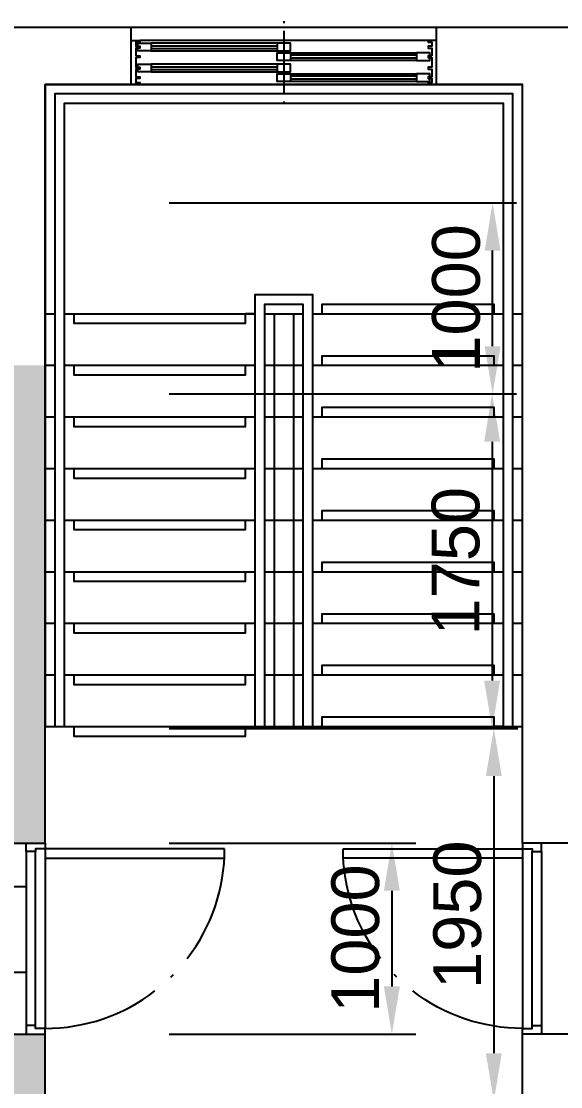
# Model space of a CAD drawing. Header units: millimetres. Extents: x 140860 to 617150, y 61650 to 208518.
# Drawn here: x 421870 to 424695, y 100202 to 105777 of the extents above; entities that cross this region are included whole.
import ezdxf

# ---------------------------------------------------------------- set-up
doc = ezdxf.new("R2010")
doc.units = ezdxf.units.MM
for name, color, linetype in [('DIM', 3, 'Continuous'), ('FIN', 5, 'Continuous'), ('HAT', 9, 'Continuous'), ('WAL', 2, 'Continuous'), ('WIN', 4, 'Continuous')]:
    doc.layers.add(name, color=color, linetype=linetype)
doc.styles.get("Standard").update_dxf_attribs({"font": 'arial.ttf'})
doc.dimstyles.new('치수100', dxfattribs={"dimscale": 100, "dimtxt": 2.5, "dimasz": 2.5, "dimexe": 1.25, "dimexo": 8, "dimtad": 1, "dimtxsty": 'Standard', "dimcen": 2.5, "dimadec": 0, "dimazin": 0, "dimtfac": 1, "dimtmove": 0, "dimatfit": 1, "dimfxl": 1, "dimarcsym": 0})

# ---------------------------------------------------------------- blocks, each defined once
blk = doc.blocks.new('*U4')
at = {"color": 8}
for p, q in [((30, 0), (970, 0)), ((955, -50), (45, -50)), ((45, -100), (955, -100))]:
    blk.add_line(p, q, dxfattribs=at)
for points in [[(30, 940), (30, 0), (80, 0), (80, 940)], [(0, -100), (0, 0), (30, 0), (30, -50), (45, -50), (45, -100)], [(1000, -100), (1000, 0), (970, 0), (970, -50), (955, -50), (955, -100)]]:
    blk.add_lwpolyline(points, close=True)
at = {"color": 1, "linetype": 'Continuous'}
for start, end in [(52.31933070049661, 90), (44.39046755650496, 45.60953244334923), (0, 37.68066929935719)]:
    blk.add_arc((30, 0), 940, start, end, dxfattribs=at)
blk = doc.blocks.new('*D44')
at = {"layer": 'Defpoints', "color": 0, "transparency": 16777216}
for p in [(421844.531506371, 101476.8497476398), (421844.531506371, 100476.8497476398), (423810.3273164262, 100476.8497476398)]:
    blk.add_point(p, dxfattribs=at)
at = {"layer": 'DIM', "color": 0, "lineweight": -2, "transparency": 16777216}
for p, q in [((422644.531506371, 101476.8497476398), (423935.3273164262, 101476.8497476398)), ((423810.3273164262, 101226.8497476398), (423810.3273164262, 100726.8497476398)), ((422644.531506371, 100476.8497476398), (423935.3273164262, 100476.8497476398))]:
    blk.add_line(p, q, dxfattribs=at)
at = {"layer": 'DIM', "color": 0, "transparency": 16777216}
for points in [[(423768.6606497595, 101226.8497476398), (423851.9939830929, 101226.8497476398), (423810.3273164262, 101476.8497476398)], [(423768.6606497595, 100726.8497476398), (423851.9939830929, 100726.8497476398), (423810.3273164262, 100476.8497476398)]]:
    blk.add_solid(points, dxfattribs=at)
at = {"layer": 'DIM', "color": 0, "transparency": 16777216, "insert": (423620.1840694956, 100976.8497476396), "char_height": 250, "attachment_point": 5, "rotation": 90}
blk.add_mtext('1000', dxfattribs=at)
blk = doc.blocks.new('*D45')
at = {"layer": 'Defpoints', "color": 0, "transparency": 16777216}
for p in [(421844.531506371, 103826.8497476398), (421844.531506371, 102076.8497476398), (424335.4090161036, 102076.8497476398)]:
    blk.add_point(p, dxfattribs=at)
at = {"layer": 'DIM', "color": 0, "lineweight": -2, "transparency": 16777216}
for p, q in [((422644.531506371, 103826.8497476398), (424460.4090161036, 103826.8497476398)), ((424335.4090161036, 103576.8497476398), (424335.4090161036, 102326.8497476398)), ((422644.531506371, 102076.8497476398), (424460.4090161036, 102076.8497476398))]:
    blk.add_line(p, q, dxfattribs=at)
at = {"layer": 'DIM', "color": 0, "transparency": 16777216}
for points in [[(424293.7423494369, 103576.8497476398), (424377.0756827703, 103576.8497476398), (424335.4090161036, 103826.8497476398)], [(424293.7423494369, 102326.8497476398), (424377.0756827703, 102326.8497476398), (424335.4090161036, 102076.8497476398)]]:
    blk.add_solid(points, dxfattribs=at)
at = {"layer": 'DIM', "color": 0, "transparency": 16777216, "insert": (424145.265769173, 102951.8497476397), "char_height": 250, "attachment_point": 5, "rotation": 90}
blk.add_mtext('1750', dxfattribs=at)
blk = doc.blocks.new('*D46')
at = {"layer": 'Defpoints', "color": 0, "transparency": 16777216}
for p in [(421844.531506371, 102076.8497476398), (421844.531506371, 100126.8497476398), (424344.2692805899, 100126.8497476398)]:
    blk.add_point(p, dxfattribs=at)
at = {"layer": 'DIM', "color": 0, "lineweight": -2, "transparency": 16777216}
for p, q in [((422644.531506371, 102076.8497476398), (424469.2692805899, 102076.8497476398)), ((424344.2692805899, 101826.8497476398), (424344.2692805899, 100376.8497476398)), ((422644.531506371, 100126.8497476398), (424469.2692805899, 100126.8497476398))]:
    blk.add_line(p, q, dxfattribs=at)
at = {"layer": 'DIM', "color": 0, "transparency": 16777216}
for points in [[(424302.6026139233, 101826.8497476398), (424385.9359472566, 101826.8497476398), (424344.2692805899, 102076.8497476398)], [(424302.6026139233, 100376.8497476398), (424385.9359472566, 100376.8497476398), (424344.2692805899, 100126.8497476398)]]:
    blk.add_solid(points, dxfattribs=at)
at = {"layer": 'DIM', "color": 0, "transparency": 16777216, "insert": (424154.1260336594, 101101.8497476396), "char_height": 250, "attachment_point": 5, "rotation": 90}
blk.add_mtext('1950', dxfattribs=at)
blk = doc.blocks.new('*D49')
at = {"layer": 'Defpoints', "color": 0, "transparency": 16777216}
for p in [(421844.531506371, 104826.8497476398), (424337.9240092261, 104826.8497476398), (421844.531506371, 103826.8497476398)]:
    blk.add_point(p, dxfattribs=at)
at = {"layer": 'DIM', "color": 0, "lineweight": -2, "transparency": 16777216}
for p, q in [((422644.531506371, 104826.8497476398), (424462.9240092261, 104826.8497476398)), ((424337.9240092261, 104076.8497476398), (424337.9240092261, 104576.8497476398)), ((422644.531506371, 103826.8497476398), (424462.9240092261, 103826.8497476398))]:
    blk.add_line(p, q, dxfattribs=at)
at = {"layer": 'DIM', "color": 0, "transparency": 16777216}
for points in [[(424296.2573425594, 104576.8497476398), (424379.5906758928, 104576.8497476398), (424337.9240092261, 104826.8497476398)], [(424296.2573425594, 104076.8497476398), (424379.5906758928, 104076.8497476398), (424337.9240092261, 103826.8497476398)]]:
    blk.add_solid(points, dxfattribs=at)
at = {"layer": 'DIM', "color": 0, "transparency": 16777216, "insert": (424147.7807622955, 104326.8497476397), "char_height": 250, "attachment_point": 5, "rotation": 90}
blk.add_mtext('1000', dxfattribs=at)
blk = doc.blocks.new('*U133')
at = {"color": 1}
for p, q in [((800.0000000000291, 90), (800.0000000000291, 100)), ((800.0000000000291, -280), (800.0000000000291, 50)), ((800.0000000000291, -330), (800.0000000000291, -320))]:
    blk.add_line(p, q, dxfattribs=at)
at = {"color": 8}
for p, q in [((1555.000000000058, 0), (45, 0)), ((105, -15), (765.0000000000291, -15)), ((765.0000000000291, -55), (105, -55)), ((1495.000000000058, -65), (835.0000000000291, -65)), ((835.0000000000291, -105), (1495.000000000058, -105)), ((105, -125), (765.0000000000291, -125)), ((765.0000000000291, -165), (105, -165)), ((1495.000000000058, -175), (835.0000000000291, -175)), ((835.0000000000291, -215), (1495.000000000058, -215)), ((45, -230), (1555.000000000058, -230))]:
    blk.add_line(p, q, dxfattribs=at)
for p, q in [((105, -27.5), (765.0000000000291, -27.5)), ((105, -42.5), (765.0000000000291, -42.5)), ((1495.000000000058, -77.5), (835.0000000000291, -77.5)), ((1495.000000000058, -92.5), (835.0000000000291, -92.5)), ((105, -137.5), (765.0000000000291, -137.5)), ((105, -152.5), (765.0000000000291, -152.5)), ((1495.000000000058, -187.5), (835.0000000000291, -187.5)), ((1495.000000000058, -202.5), (835.0000000000291, -202.5))]:
    blk.add_line(p, q)
for points in [[(25, -150), (45, -150), (45, -140), (25, -140), (25, -90), (45, -90), (45, -80), (25, -80), (25, -40), (45, -40), (45, -30), (25, -30), (25, -10), (45, -10), (45, 0), (0, 0), (0, -230), (45, -230), (45, -220), (25, -220), (25, -200), (45, -200), (45, -190), (25, -190)], [(1575.000000000058, -150), (1555.000000000058, -150), (1555.000000000058, -140), (1575.000000000058, -140), (1575.000000000058, -90), (1555.000000000058, -90), (1555.000000000058, -80), (1575.000000000058, -80), (1575.000000000058, -40), (1555.000000000058, -40), (1555.000000000058, -30), (1575.000000000058, -30), (1575.000000000058, -10), (1555.000000000058, -10), (1555.000000000058, 0), (1600.000000000058, 0), (1600.000000000058, -230), (1555.000000000058, -230), (1555.000000000058, -220), (1575.000000000058, -220), (1575.000000000058, -200), (1555.000000000058, -200), (1555.000000000058, -190), (1575.000000000058, -190)], [(765.0000000000291, -55), (765.0000000000291, -15), (835.0000000000291, -15), (835.0000000000291, -55)], [(835.0000000000291, -105), (835.0000000000291, -65), (765.0000000000291, -65), (765.0000000000291, -105)], [(765.0000000000291, -165), (765.0000000000291, -125), (835.0000000000291, -125), (835.0000000000291, -165)], [(835.0000000000291, -215), (835.0000000000291, -175), (765.0000000000291, -175), (765.0000000000291, -215)]]:
    blk.add_lwpolyline(points, close=True)
for points in [[(35, -40), (35, -55), (105, -55), (105, -15), (35, -15), (35, -30)], [(1565.000000000058, -90), (1565.000000000058, -105), (1495.000000000058, -105), (1495.000000000058, -65), (1565.000000000058, -65), (1565.000000000058, -80)], [(35, -150), (35, -165), (105, -165), (105, -125), (35, -125), (35, -140)], [(1565.000000000058, -200), (1565.000000000058, -215), (1495.000000000058, -215), (1495.000000000058, -175), (1565.000000000058, -175), (1565.000000000058, -190)]]:
    blk.add_lwpolyline(points)

msp = doc.modelspace()

# ---------------------------------------------------------------- hatches: boundary and pattern name
at = {"layer": 'HAT', "true_color": 0x939598}
h = msp.add_hatch(color=252, dxfattribs=at)
h.dxf.hatch_style = 1
h.paths.add_polyline_path([(414144.5315063708, 104906.8497476397), (414144.5315063708, 104976.8497476397), (413044.5315063708, 104976.8497476397), (413044.5315063708, 100126.8497476397), (413044.5315063708, 99426.84974763973), (413344.5315063708, 99426.84974763973), (413344.5315063708, 100126.8497476397), (416594.5315063707, 100126.8497476397), (416594.5315063707, 101476.8497476397), (416794.5315063707, 101476.8497476397), (416794.5315063707, 101626.8497476397), (416444.5315063707, 101626.8497476397), (416444.5315063707, 100276.8497476397), (413344.5315063708, 100276.8497476397), (413344.5315063708, 104676.8497476397), (414144.5315063708, 104676.8497476397)])
h.paths.add_polyline_path([(419044.5315063708, 104976.8497476397), (417144.5315063708, 104976.8497476397), (417144.5315063708, 104676.8497476397), (418744.5315063708, 104676.8497476397), (418744.5315063708, 103676.8497476397), (418744.5315063708, 103619.8497476397), (418744.5315063708, 103601.8497476397), (418744.5315063709, 101626.8497476397), (417694.5315063707, 101626.8497476397), (417694.5315063707, 101476.8497476397), (418894.5315063708, 101476.8497476397), (418894.5315063708, 101926.8497476397), (419094.5315063708, 101926.8497476397), (419094.5315063708, 102076.8497476397), (418894.5315063708, 102076.8497476397), (418894.5315063708, 103676.8497476397), (421694.5315063708, 103676.8497476397), (421694.5315063708, 102076.8497476397), (420944.5315063708, 102076.8497476397), (419894.5315063708, 102076.8497476397), (419894.5315063708, 101926.8497476397), (420094.5315063708, 101926.8497476397), (420094.5315063708, 101476.8497476397), (420194.5315063708, 101476.8497476397), (420194.5315063708, 101926.8497476397), (421694.5315063708, 101926.8497476397), (421694.5315063708, 101476.8497476397), (421994.5315063708, 101476.8497476397), (421994.5315063708, 102076.8497476397), (421994.5315063708, 103976.8497476397), (419044.5315063708, 103976.8497476397)])
h.paths.add_polyline_path([(421994.5315063708, 100126.8497476397), (421994.5315063708, 100476.8497476397), (421894.5315063708, 100476.8497476397), (421694.5315063708, 100476.8497476397), (421694.5315063708, 100276.8497476397), (420194.5315063708, 100276.8497476397), (420094.5315063708, 100276.8497476397), (417944.5315063708, 100276.8497476397), (417944.5315063708, 100126.8497476397), (421694.5315063708, 100126.8497476397), (421694.5315063708, 98426.84974763973), (421924.5315063708, 98426.84974763973), (421994.5315063708, 98426.84974763973)])
h.paths.add_polyline_path([(421994.5315063708, 97326.84974763973), (421694.5315063707, 97326.84974763973), (421694.5315063707, 96426.84974763973), (419044.5315063708, 96426.84974763973), (419044.5315063708, 97326.84974763973), (417694.5315063708, 97326.84974763973), (417694.5315063708, 96476.84974763973), (417794.5315063708, 96476.84974763973), (417794.5315063708, 97226.84974763973), (418944.5315063708, 97226.84974763973), (418944.5315063708, 96866.84974763973), (418944.5315063708, 96426.84974763973), (418944.5315063708, 95526.84974763973), (418584.5315063708, 95526.84974763973), (417794.5315063708, 95526.84974763973), (417794.5315063708, 95576.84974763973), (417694.5315063708, 95576.84974763973), (417694.5315063708, 95526.84974763973), (413344.5315063708, 95526.84974763973), (413344.5315063708, 96226.84974763975), (413114.5315063708, 96226.84974763975), (413044.5315063708, 96226.84974763973), (413044.5315063708, 95226.84974763973), (419244.5315063708, 95226.84974763973), (419244.5315063708, 96126.84974763973), (421994.5315063708, 96126.84974763973)])
at = {"layer": 'HAT'}
h = msp.add_hatch(dxfattribs=at)
h.set_pattern_fill('_USER', color=256, scale=450, double=1, pattern_type=0)
h.set_pattern_definition([(0, (0, 0), (0, 450), []), (90, (0, 0), (-450, 2.755455298081545e-14), [])])
h.paths.add_polyline_path([(421894.5315063708, 101431.8497476397), (421894.5315063708, 101476.8497476397), (421694.5315063708, 101476.8497476397), (421694.5315063708, 101544.8497476397), (421639.708420907, 101544.8497476397), (421635.5315063708, 101542.4382049079), (421644.5315063708, 101526.8497476397), (421341.4226150462, 101351.8497476397), (421332.4226150462, 101367.4382049079), (421332.8237264905, 101367.6697867082, -0.1185881400518532), (421294.5315063708, 101526.8497476397, -0.1185881400518531), (421256.239286251, 101367.6697867082), (421256.6403976953, 101367.4382049079), (421247.6403976953, 101351.8497476397), (420944.5315063708, 101526.8497476397), (420641.4226150462, 101351.8497476397), (420632.4226150462, 101367.4382049079), (420632.8237264905, 101367.6697867082, -0.1185881400518532), (420594.5315063708, 101526.8497476397), (420594.5315063708, 101544.8497476397), (420285.7086397168, 101544.8497476397), (420284.0988631873, 101542.0615329018), (420286.5945812949, 101525.3482468647), (420303.2295434541, 101515.7440469841), (420302.3639436305, 101514.2447841107), (420272.0530544981, 101531.7447841107), (420277.3859975433, 101540.981712419), (420258.5456294268, 101542.6947328462), (420262.5315063708, 101544.8497476397), (420270.3188330945, 101589.3400421989, -0.3714350189971891), (420271.3151181241, 101590.4961442685), (420276.7452637223, 101591.3070029271), (420280.9946547251, 101562.8497476397), (420295.8239854794, 101562.8497476397), (420594.5315063708, 101724.3497476397), (420262.5315063708, 101903.8497476397), (420257.5315063708, 101903.8497476397), (420257.5315063708, 101926.8497476397), (420194.5315063708, 101926.8497476397), (420194.5315063708, 101476.8497476397), (420194.5315063708, 101436.8497476397), (420194.5315063708, 100316.8497476397), (420194.5315063708, 100276.8497476397), (421694.5315063708, 100276.8497476397), (421694.5315063708, 100476.8497476397), (421894.5315063708, 100476.8497476397), (421894.5315063708, 100521.8497476397)])

# ---------------------------------------------------------------- linework, layer by layer
for p, q in [((421994.5315063708, 104246.8497476397), (422044.5315063708, 104246.8497476397)), ((422094.5315063708, 104246.8497476397), (423094.5315063708, 104246.8497476397)), ((422094.5315063708, 104246.8497476397), (422144.5315063708, 104246.8497476397)), ((423094.5315063708, 104246.8497476397), (423044.5315063708, 104246.8497476397)), ((423144.5315063708, 104246.8497476397), (423344.5315063708, 104246.8497476397)), ((423194.5315063708, 104246.8497476397), (423194.5315063708, 102086.8497476397)), ((423294.5315063708, 104246.8497476397), (423294.5315063708, 102086.8497476397)), ((423394.5315063708, 104246.8497476397), (424394.5315063708, 104246.8497476397)), ((424444.5315063708, 104246.8497476397), (424494.5315063708, 104246.8497476397)), ((421994.5315063708, 103976.8497476397), (422044.5315063708, 103976.8497476397)), ((422094.5315063708, 103976.8497476397), (423094.5315063708, 103976.8497476397)), ((423144.5315063708, 103976.8497476397), (423344.5315063708, 103976.8497476397)), ((423394.5315063708, 103976.8497476397), (424394.5315063708, 103976.8497476397)), ((424444.5315063708, 103976.8497476397), (424494.5315063708, 103976.8497476397)), ((421994.5315063708, 103706.8497476397), (422044.5315063708, 103706.8497476397)), ((422094.5315063708, 103706.8497476397), (423094.5315063708, 103706.8497476397)), ((423144.5315063708, 103706.8497476397), (423344.5315063708, 103706.8497476397)), ((423394.5315063708, 103706.8497476397), (424394.5315063708, 103706.8497476397)), ((424444.5315063708, 103706.8497476397), (424494.5315063708, 103706.8497476397)), ((421994.5315063708, 103436.8497476397), (422044.5315063708, 103436.8497476397)), ((422094.5315063708, 103436.8497476397), (423094.5315063708, 103436.8497476397)), ((423144.5315063708, 103436.8497476397), (423344.5315063708, 103436.8497476397)), ((423394.5315063708, 103436.8497476397), (424394.5315063708, 103436.8497476397)), ((424444.5315063708, 103436.8497476397), (424494.5315063708, 103436.8497476397)), ((421994.5315063708, 103166.8497476397), (422044.5315063708, 103166.8497476397)), ((422094.5315063708, 103166.8497476397), (423094.5315063708, 103166.8497476397)), ((423144.5315063708, 103166.8497476397), (423344.5315063708, 103166.8497476397)), ((423394.5315063708, 103166.8497476397), (424394.5315063708, 103166.8497476397)), ((424444.5315063708, 103166.8497476397), (424494.5315063708, 103166.8497476397)), ((421994.5315063708, 102896.8497476397), (422044.5315063708, 102896.8497476397)), ((422094.5315063708, 102896.8497476397), (423094.5315063708, 102896.8497476397)), ((423144.5315063708, 102896.8497476397), (423344.5315063708, 102896.8497476397)), ((423394.5315063708, 102896.8497476397), (424394.5315063708, 102896.8497476397)), ((424444.5315063708, 102896.8497476397), (424494.5315063708, 102896.8497476397)), ((421994.5315063708, 102626.8497476397), (422044.5315063708, 102626.8497476397)), ((422094.5315063708, 102626.8497476397), (423094.5315063708, 102626.8497476397)), ((423144.5315063708, 102626.8497476397), (423344.5315063708, 102626.8497476397)), ((423394.5315063708, 102626.8497476397), (424394.5315063708, 102626.8497476397)), ((424444.5315063708, 102626.8497476397), (424494.5315063708, 102626.8497476397)), ((421994.5315063708, 102356.8497476397), (422044.5315063708, 102356.8497476397)), ((422094.5315063708, 102356.8497476397), (423094.5315063708, 102356.8497476397)), ((423144.5315063708, 102356.8497476397), (423344.5315063708, 102356.8497476397)), ((423394.5315063708, 102356.8497476397), (424394.5315063708, 102356.8497476397)), ((424444.5315063708, 102356.8497476397), (424494.5315063708, 102356.8497476397)), ((421994.5315063708, 102086.8497476397), (424494.5315063708, 102086.8497476397)), ((423394.5315063708, 102086.8497476397), (423444.5315063708, 102086.8497476397)), ((424394.5315063708, 102086.8497476397), (424344.5315063708, 102086.8497476397))]:
    msp.add_line(p, q)
for points in [[(424494.5315063708, 102086.8497476397), (424494.5315063708, 105446.8497476397), (421994.5315063708, 105446.8497476397), (421994.5315063708, 102086.8497476397)], [(424444.5315063708, 102086.8497476397), (424444.5315063708, 105396.8497476397), (422044.5315063708, 105396.8497476397), (422044.5315063708, 102086.8497476397)], [(424394.5315063708, 102086.8497476397), (424394.5315063708, 105346.8497476397), (422094.5315063708, 105346.8497476397), (422094.5315063708, 102086.8497476397)], [(423094.5315063708, 102086.8497476397), (423094.5315063708, 104346.8497476397), (423394.5315063708, 104346.8497476397), (423394.5315063708, 102086.8497476397)], [(423144.5315063708, 102086.8497476397), (423144.5315063708, 104296.8497476397), (423344.5315063708, 104296.8497476397), (423344.5315063708, 102086.8497476397)], [(423444.5315063708, 104246.8497476397), (423444.5315063708, 104296.8497476397), (424344.5315063708, 104296.8497476397), (424344.5315063708, 104246.8497476397)], [(422144.5315063708, 104246.8497476397), (422144.5315063708, 104196.8497476397), (423044.5315063708, 104196.8497476397), (423044.5315063708, 104246.8497476397)], [(422144.5315063708, 103976.8497476397), (422144.5315063708, 103926.8497476397), (423044.5315063708, 103926.8497476397), (423044.5315063708, 103976.8497476397)], [(423444.5315063708, 103976.8497476397), (423444.5315063708, 104026.8497476397), (424344.5315063708, 104026.8497476397), (424344.5315063708, 103976.8497476397)], [(423444.5315063708, 103706.8497476397), (423444.5315063708, 103756.8497476397), (424344.5315063708, 103756.8497476397), (424344.5315063708, 103706.8497476397)], [(422144.5315063708, 103706.8497476397), (422144.5315063708, 103656.8497476397), (423044.5315063708, 103656.8497476397), (423044.5315063708, 103706.8497476397)], [(423444.5315063708, 103436.8497476397), (423444.5315063708, 103486.8497476397), (424344.5315063708, 103486.8497476397), (424344.5315063708, 103436.8497476397)], [(422144.5315063708, 103436.8497476397), (422144.5315063708, 103386.8497476397), (423044.5315063708, 103386.8497476397), (423044.5315063708, 103436.8497476397)], [(423444.5315063708, 103166.8497476397), (423444.5315063708, 103216.8497476397), (424344.5315063708, 103216.8497476397), (424344.5315063708, 103166.8497476397)], [(422144.5315063708, 103166.8497476397), (422144.5315063708, 103116.8497476397), (423044.5315063708, 103116.8497476397), (423044.5315063708, 103166.8497476397)], [(423444.5315063708, 102896.8497476397), (423444.5315063708, 102946.8497476397), (424344.5315063708, 102946.8497476397), (424344.5315063708, 102896.8497476397)], [(422144.5315063708, 102896.8497476397), (422144.5315063708, 102846.8497476397), (423044.5315063708, 102846.8497476397), (423044.5315063708, 102896.8497476397)], [(423444.5315063708, 102626.8497476397), (423444.5315063708, 102676.8497476397), (424344.5315063708, 102676.8497476397), (424344.5315063708, 102626.8497476397)], [(422144.5315063708, 102626.8497476397), (422144.5315063708, 102576.8497476397), (423044.5315063708, 102576.8497476397), (423044.5315063708, 102626.8497476397)], [(423444.5315063708, 102356.8497476397), (423444.5315063708, 102406.8497476397), (424344.5315063708, 102406.8497476397), (424344.5315063708, 102356.8497476397)], [(422144.5315063708, 102356.8497476397), (422144.5315063708, 102306.8497476397), (423044.5315063708, 102306.8497476397), (423044.5315063708, 102356.8497476397)], [(423444.5315063708, 102086.8497476397), (423444.5315063708, 102136.8497476397), (424344.5315063708, 102136.8497476397), (424344.5315063708, 102086.8497476397)], [(422144.5315063708, 102086.8497476397), (422144.5315063708, 102036.8497476397), (423044.5315063708, 102036.8497476397), (423044.5315063708, 102086.8497476397)]]:
    msp.add_lwpolyline(points)
at = {"layer": 'FIN'}
msp.add_line((422444.5315063708, 105746.8497476397), (424044.5315063708, 105746.8497476398), dxfattribs=at)
at = {"layer": 'WAL'}
for p, q in [((421694.5315063708, 105746.8497476397), (422444.5315063708, 105746.8497476397)), ((422444.5315063708, 105446.8497476397), (422444.5315063708, 105746.8497476397)), ((424044.5315063708, 105446.8497476397), (424044.5315063708, 105746.8497476397)), ((424044.5315063708, 105746.8497476397), (424794.5315063708, 105746.8497476397)), ((421994.5315063708, 103976.8497476397), (421994.5315063708, 105446.8497476397)), ((421994.5315063708, 105446.8497476397), (424494.5315063708, 105446.8497476397)), ((424494.5315063708, 103976.8497476397), (424494.5315063708, 105446.8497476397)), ((421994.5315063708, 102076.8497476397), (421994.5315063708, 103976.8497476397)), ((424494.5315063708, 102076.8497476397), (424494.5315063708, 103976.8497476397)), ((421994.5315063708, 101476.8497476397), (421994.5315063708, 102076.8497476397)), ((424494.5315063708, 101476.8497476397), (424494.5315063708, 102076.8497476397)), ((421694.5315063708, 101476.8497476397), (421994.5315063708, 101476.8497476397)), ((424794.5315063708, 101476.8497476397), (424494.5315063708, 101476.8497476397)), ((421694.5315063708, 100476.8497476397), (421994.5315063708, 100476.8497476397)), ((421994.5315063708, 100126.8497476397), (421994.5315063708, 100476.8497476397)), ((424494.5315063708, 100126.8497476397), (424494.5315063708, 100476.8497476397)), ((424794.5315063708, 100476.8497476397), (424494.5315063708, 100476.8497476397))]:
    msp.add_line(p, q, dxfattribs=at)

# ---------------------------------------------------------------- block references
at = {"layer": 'WIN'}
for name, p, rotation in [('*U133', (424044.5315063708, 105446.8497476397), 180), ('*U4', (421994.5315063708, 101476.8497476397), 270)]:
    msp.add_blockref(name, p, dxfattribs=dict(at, rotation=rotation))
at = {"layer": 'WIN', "xscale": -1, "rotation": 90}
msp.add_blockref('*U4', (424494.5315063708, 101476.8497476397), dxfattribs=at)

# ---------------------------------------------------------------- dimensions: what is measured, and where the dimension line sits
at = {"layer": 'DIM'}
for base, p1, p2, picture, middle in [((424337.9240092261, 104826.8497476398), (421844.5315063708, 103826.8497476398), (421844.5315063708, 104826.8497476397), '*D49', (424147.7807622955, 104326.8497476397)), ((424335.4090161036, 102076.8497476398), (421844.5315063708, 103826.8497476398), (421844.5315063708, 102076.8497476397), '*D45', (424145.265769173, 102951.8497476397)), ((424344.2692805899, 100126.8497476398), (421844.5315063708, 102076.8497476397), (421844.5315063708, 100126.8497476397), '*D46', (424154.1260336594, 101101.8497476396)), ((423810.3273164262, 100476.8497476398), (421844.5315063708, 101476.8497476397), (421844.5315063708, 100476.8497476397), '*D44', (423620.1840694956, 100976.8497476396))]:
    dim = msp.add_linear_dim(base=base, p1=p1, p2=p2, angle=90, dimstyle='치수100', dxfattribs=at)
    dim.commit()
    dim.dimension.update_dxf_attribs({"geometry": picture, "text_midpoint": middle})

doc.saveas('drawing.dxf')
